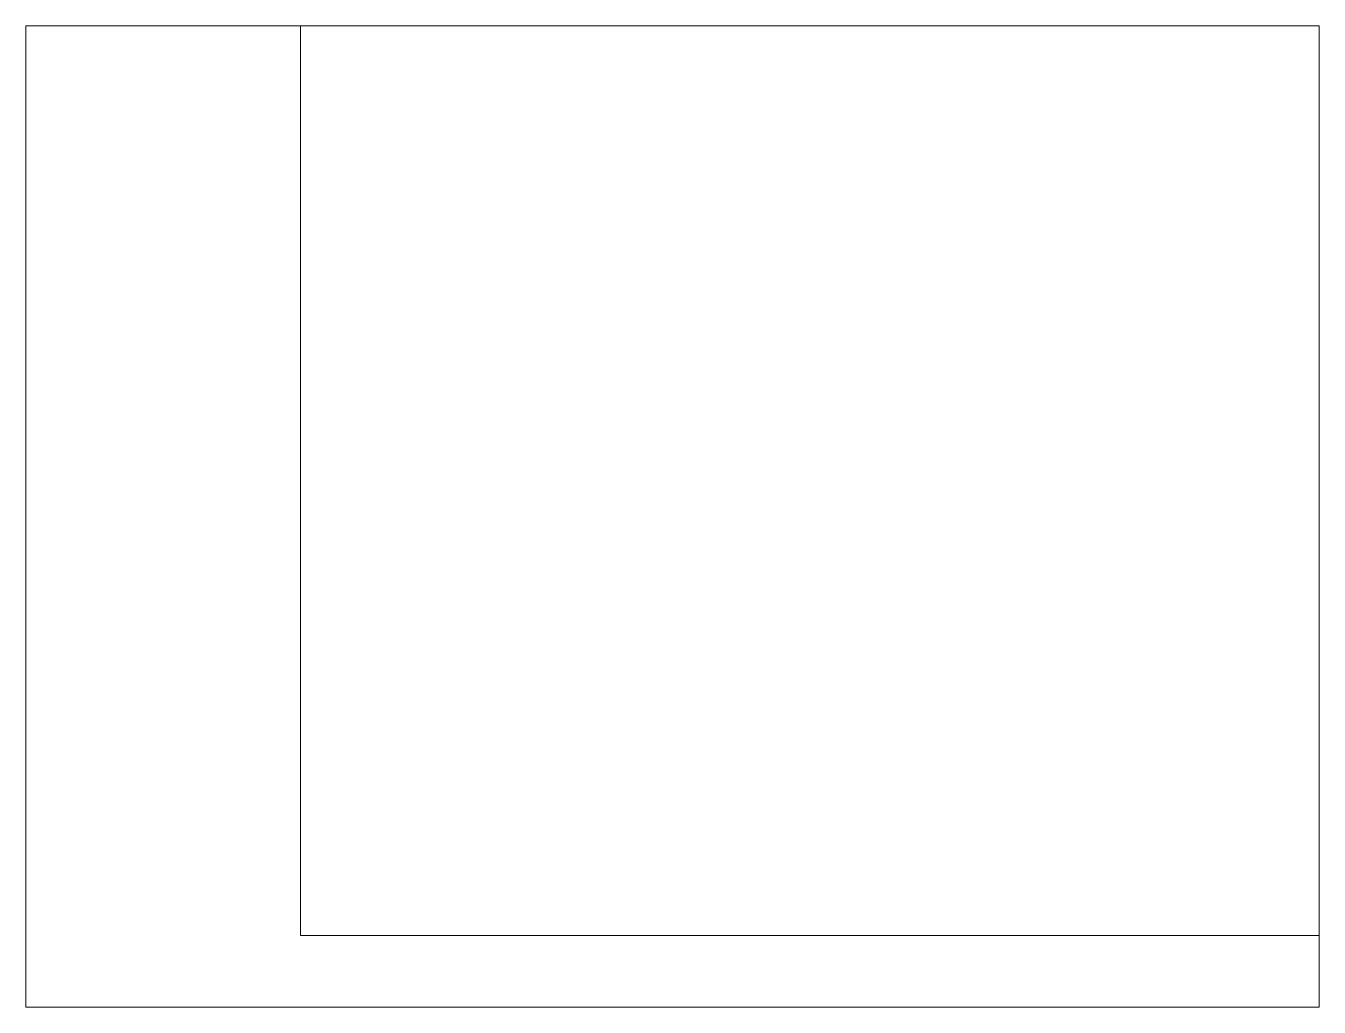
# Paper-space layout 'Layout1' of a CAD drawing. Header units: millimetres. Extents: x 26 to 231, y 20 to 176.
# The model-space entities are those that its viewports show. They can reach past a viewport. Long polylines and large blocks are cut down to what shows.
import ezdxf

# ---------------------------------------------------------------- set-up
doc = ezdxf.new("R2010")
doc.units = ezdxf.units.MM
doc.layers.get('0').update_dxf_attribs({"lineweight": 5, "true_color": 0xffffff})
doc.layers.add('LL', color=250, linetype='Continuous', lineweight=5)

msp = doc.modelspace()

# ---------------------------------------------------------------- linework, layer by layer
msp.add_lwpolyline([(1553.3843, 491.9956), (2553.3843, 491.9956), (2553.3843, -208.0044), (1553.3843, -208.0044)], close=True)
at = {"color": 163, "true_color": 0x3f7fe2, "invisible_edges": 15}
for points in [[(1553.8081, -207.6917), (1553.7981, -207.9607), (1553.7981, -207.8707)], [(1553.7981, -207.7707), (1553.8081, -207.6917), (1553.7981, -207.8607)], [(1553.8991, -207.6917), (1553.875, -207.8887), (1553.8881, -207.7117)], [(1553.8181, -207.7777), (1553.7981, -207.9607), (1553.8081, -207.7117)], [(1553.8881, -207.7117), (1553.875, -207.8887), (1553.8551, -207.7777)], [(1553.8991, -207.7117), (1553.9321, -207.7777), (1553.912, -207.8887)], [(1553.9891, -207.7707), (1553.9691, -207.8507), (1553.9791, -207.7117)], [(1554.0001, -207.7707), (1554.0101, -207.7117), (1554.0001, -207.9607)], [(1553.7871, -207.8607), (1553.7771, -207.9927), (1553.7871, -207.7807)], [(1553.9891, -207.8607), (1553.9691, -207.8507), (1553.9891, -207.7807)], [(1554.0001, -207.7707), (1554.0001, -207.9507), (1554.0001, -207.8707)], [(1553.875, -207.8887), (1553.7981, -207.9607), (1553.8551, -207.8507)], [(1553.9891, -207.8607), (1553.912, -207.9617), (1553.9691, -207.8507)], [(1553.7871, -207.9507), (1553.7771, -207.9927), (1553.7871, -207.8707)], [(1553.9891, -207.9507), (1553.912, -207.9617), (1553.9891, -207.8707)], [(1553.875, -207.8887), (1553.7771, -207.9927), (1553.7981, -207.9607)], [(1553.9891, -207.9507), (1553.7771, -207.9927), (1553.912, -207.9617)]]:
    msp.add_3dface(points, dxfattribs=at)
at = {"layer": 'LL'}
msp.add_lwpolyline([(2273.3843, -208.0044), (2273.3843, 411.9956), (1553.3843, 411.9956), (1553.3843, -208.0044)], close=True, dxfattribs=at)
at = {"layer": 'LL', "color": 163, "true_color": 0x3f7fe2, "invisible_edges": 15}
for points in [[(1553.7945, -207.5039, 0.4273), (1553.8015, -207.3449, 0.4273), (1554.0125, -207.3549, 0.4273)], [(1554.0125, -207.3449, 0.4383), (1553.8115, -207.3449, 0.4383), (1553.7945, -207.3449, 0.4383)], [(1553.9815, -207.3449, 0.4273), (1554.0125, -207.3549, 0.4273), (1553.8115, -207.3449, 0.4273)], [(1554.0125, -207.3449, 0.4383), (1553.9015, -207.3449, 0.4383), (1553.8115, -207.3449, 0.4383)], [(1554.0166, -207.5231, 0.431), (1554.0096, -207.6821, 0.431), (1553.7986, -207.6721, 0.431)], [(1553.8296, -207.6821, 0.431), (1553.7986, -207.6721, 0.431), (1553.9996, -207.6821, 0.431)], [(1553.7986, -207.6821, 0.442), (1553.9096, -207.6821, 0.442), (1553.9996, -207.6821, 0.442)], [(1553.7986, -207.6821, 0.442), (1553.9996, -207.6821, 0.442), (1554.0166, -207.6821, 0.442)], [(1553.8081, -207.7117, 0.011), (1553.7971, -207.6917, 0.011), (1553.7981, -207.7707, 0.011)], [(1553.9901, -207.7117, 0.011), (1553.9791, -207.6917, 0.011), (1553.9891, -207.7707, 0.011)], [(1553.9891, -207.7807, 0.011), (1553.9791, -207.6917, 0.011), (1553.9891, -207.8607, 0.011)], [(1553.9891, -207.8707, 0.011), (1553.9791, -207.6917, 0.011), (1553.9891, -207.9507, 0.011)], [(1553.8081, -207.7117, 0.011), (1553.7981, -207.7707, 0.011), (1553.7981, -207.8607, 0.011)], [(1553.7981, -207.9607, 0.011), (1553.8181, -207.8507, 0.011), (1553.8081, -207.7117, 0.011)], [(1553.7981, -207.9607, 0.011), (1553.8081, -207.7117, 0.011), (1553.7981, -207.8707, 0.011)], [(1553.875, -207.8887, 0.011), (1553.8881, -207.7117, 0.011), (1553.8551, -207.7777, 0.011)], [(1553.875, -207.8887, 0.011), (1553.8991, -207.7117, 0.011), (1553.8881, -207.7117, 0.011)], [(1553.9321, -207.8507, 0.011), (1553.8991, -207.7117, 0.011), (1553.912, -207.8887, 0.011)], [(1553.9691, -207.8507, 0.011), (1553.9891, -207.9607, 0.011), (1553.9791, -207.7117, 0.011)], [(1553.7771, -207.9927, 0.011), (1553.7871, -207.8707, 0.011), (1553.7871, -207.7807, 0.011)], [(1554.0001, -207.9607, 0.011), (1554.0101, -207.9927, 0.011), (1554.0001, -207.7707, 0.011)], [(1554.0001, -207.9607, 0.011), (1554.0001, -207.7807, 0.011), (1554.0001, -207.8607, 0.011)], [(1553.7981, -207.9607, 0.011), (1553.875, -207.9617, 0.011), (1553.8551, -207.8507, 0.011)], [(1553.912, -207.9617, 0.011), (1553.9891, -207.9607, 0.011), (1553.9691, -207.8507, 0.011)], [(1553.7771, -207.9927, 0.011), (1553.7871, -207.9607, 0.011), (1553.7871, -207.8707, 0.011)], [(1553.7771, -207.9927, 0.011), (1553.9891, -207.9607, 0.011), (1553.912, -207.9617, 0.011)], [(1553.7771, -207.9927, 0.011), (1553.875, -207.9617, 0.011), (1553.7981, -207.9607, 0.011)]]:
    msp.add_3dface(points, dxfattribs=at)

psp = doc.layouts.get("Layout1")

# ---------------------------------------------------------------- viewports
at = {"layer": '0', "view_target_point": (2106.5935, 148.4436)}
psp.add_viewport(center=(128.5, 97.5), size=(205.6, 156), view_center_point=(-552.8687, -356.0646), view_height=0.898165, dxfattribs=at)

doc.saveas('drawing.dxf')
